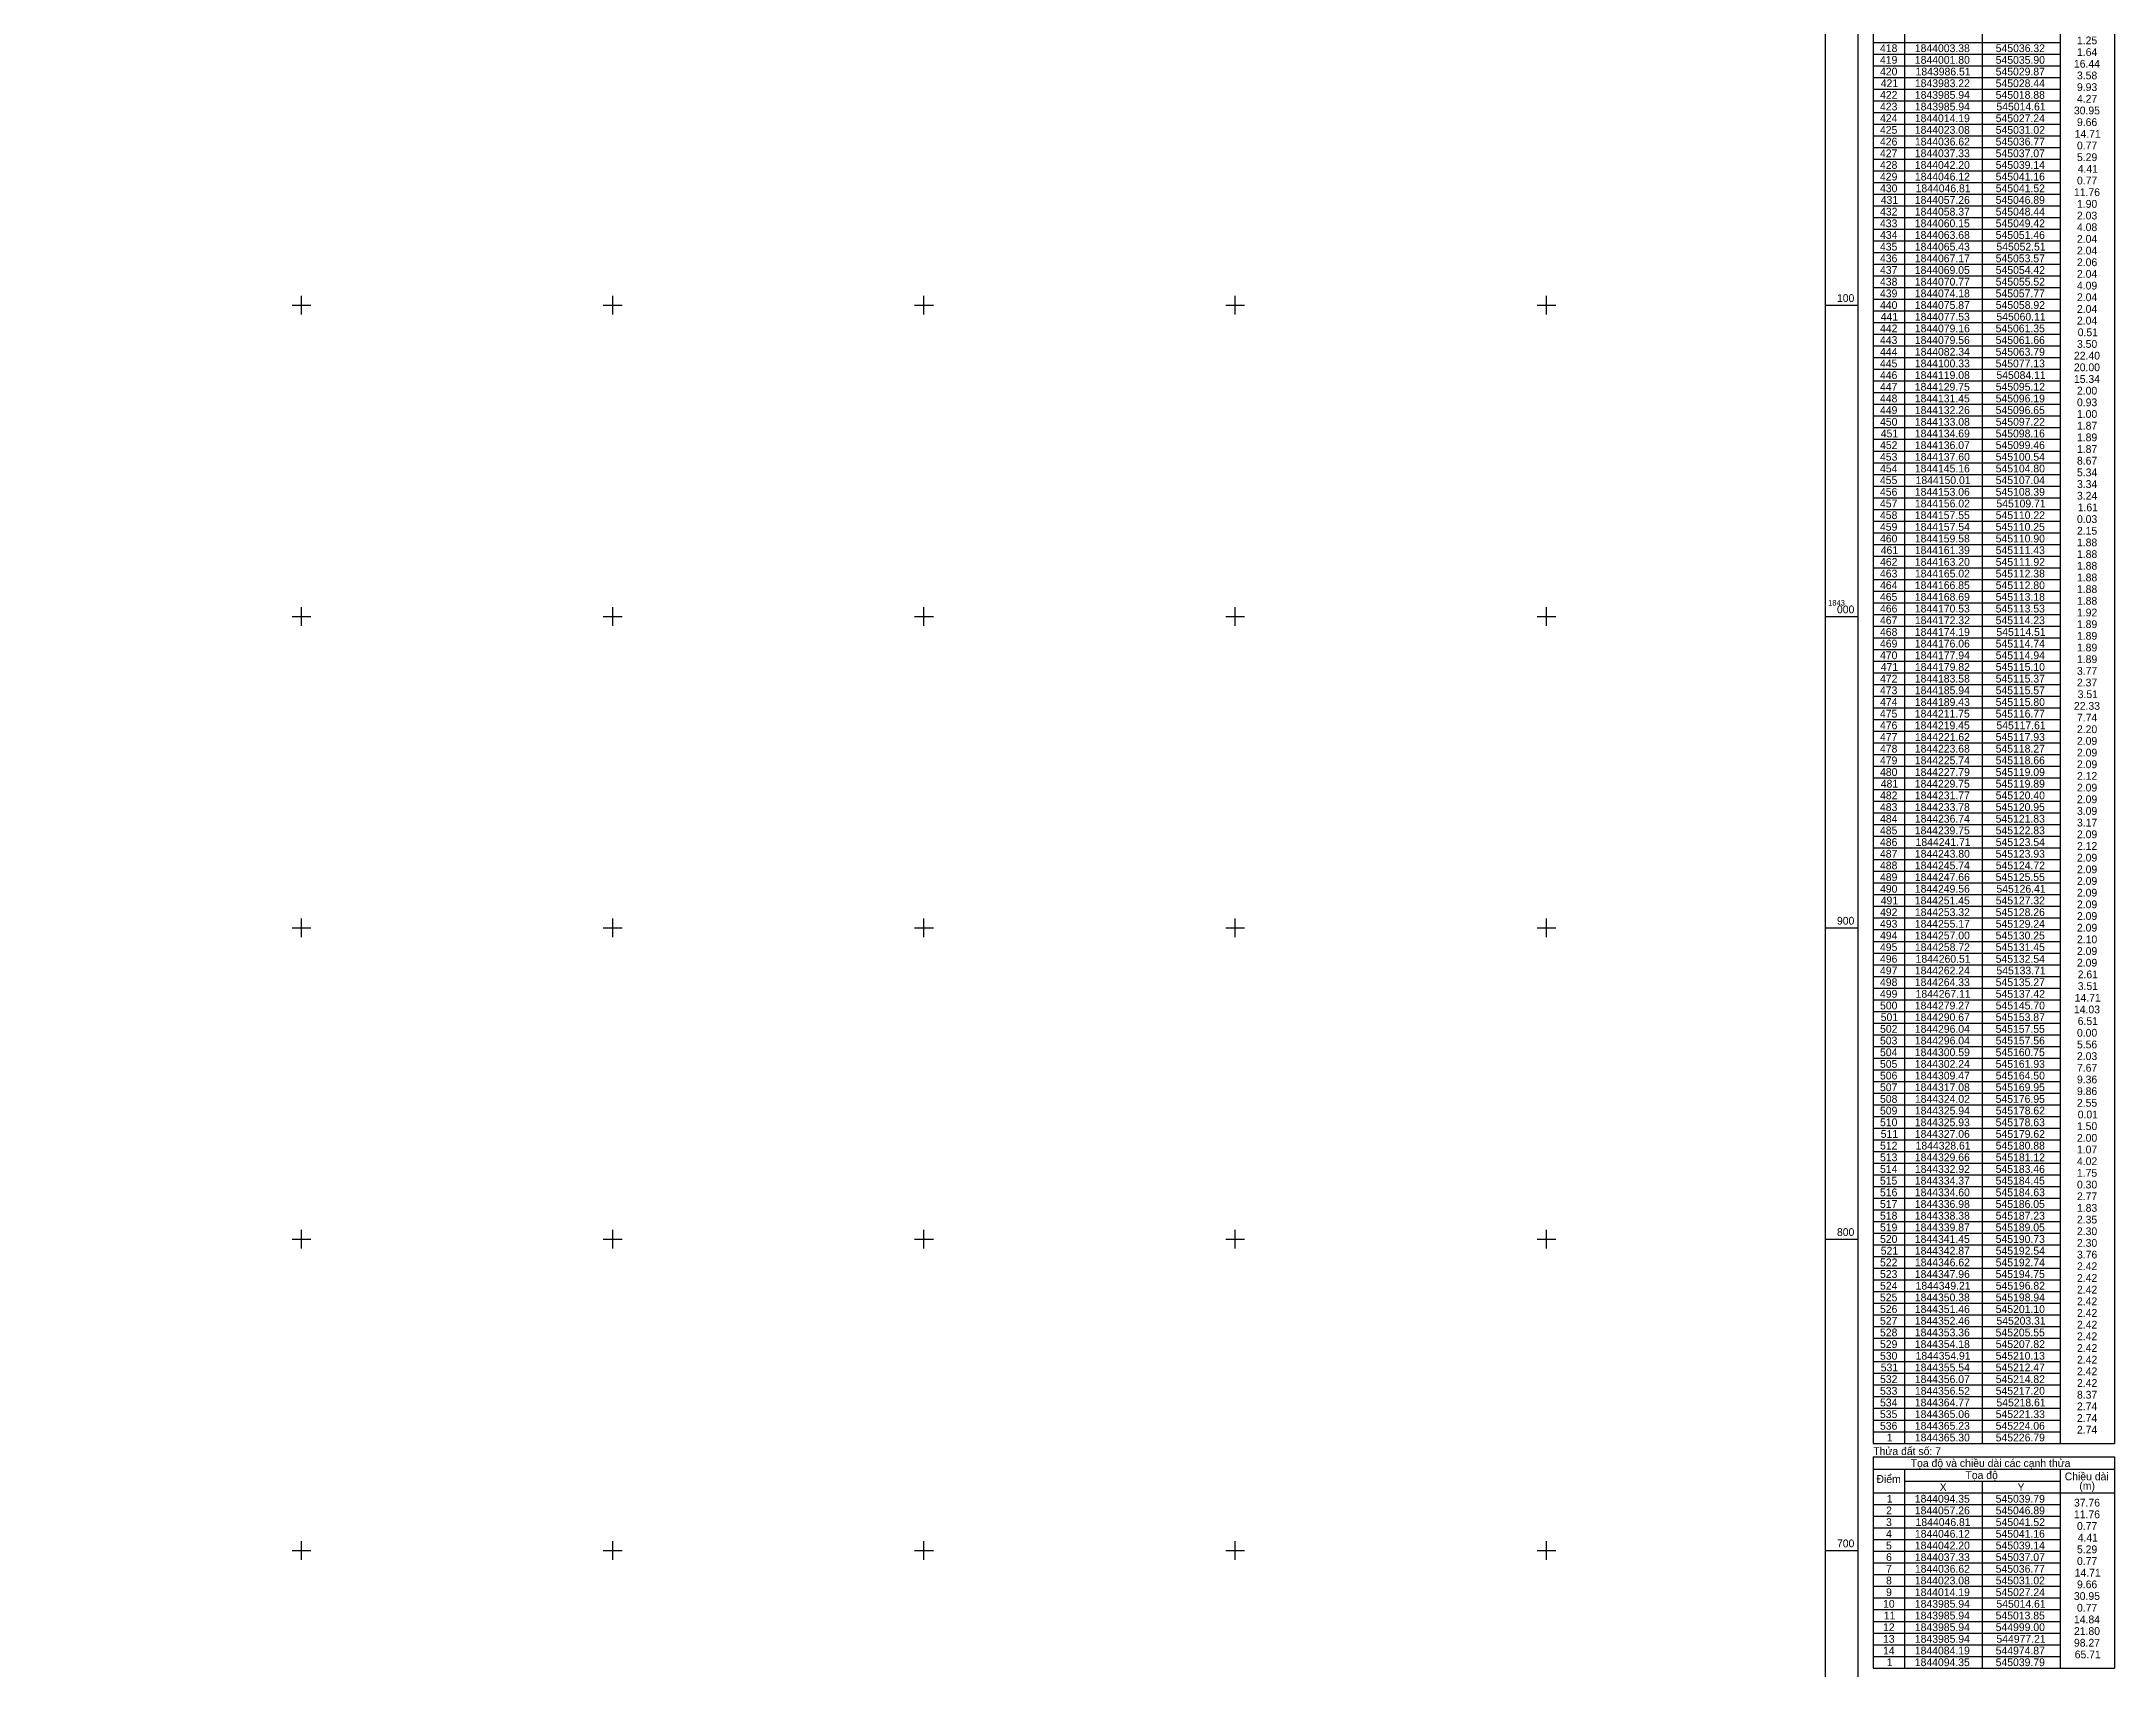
# Model space of a CAD drawing. Extents: x 542197 to 550482, y 1822129 to 1845893.
# Drawn here: x 549817 to 550482, y 1842662 to 1843185 of the extents above; entities that cross this region are included whole.
import ezdxf

# ---------------------------------------------------------------- set-up
doc = ezdxf.new("R2010")
doc.units = 0
doc.layers.add('Level 63', color=7, linetype='Continuous')

msp = doc.modelspace()

# ---------------------------------------------------------------- linework, layer by layer
at = {"layer": 'Level 63'}
for p, q in [((550404.92, 1844759.68), (550404.92, 1842734.38)), ((550414.92, 1844755.73), (550414.92, 1842734.38)), ((550464.92, 1844755.73), (550464.92, 1842734.38)), ((550482.42, 1844759.68), (550482.42, 1842734.38)), ((550439.92, 1844751.88), (550439.92, 1842734.38)), ((550404.92, 1843184.38), (550464.92, 1843184.38)), ((550404.92, 1843180.63), (550464.92, 1843180.63)), ((550404.92, 1843176.88), (550464.92, 1843176.88)), ((550404.92, 1843173.13), (550464.92, 1843173.13)), ((550404.92, 1843169.38), (550464.92, 1843169.38)), ((550404.92, 1843165.63), (550464.92, 1843165.63)), ((550404.92, 1843161.88), (550464.92, 1843161.88)), ((550404.92, 1843158.13), (550464.92, 1843158.13)), ((550404.92, 1843154.38), (550464.92, 1843154.38)), ((550404.92, 1843150.63), (550464.92, 1843150.63)), ((550404.92, 1843146.88), (550464.92, 1843146.88)), ((550404.92, 1843143.13), (550464.92, 1843143.13)), ((550404.92, 1843139.38), (550464.92, 1843139.38)), ((550404.92, 1843135.63), (550464.92, 1843135.63)), ((550404.92, 1843131.88), (550464.92, 1843131.88)), ((550404.92, 1843128.13), (550464.92, 1843128.13)), ((550404.92, 1843124.38), (550464.92, 1843124.38)), ((550404.92, 1843120.63), (550464.92, 1843120.63)), ((550404.92, 1843116.88), (550464.92, 1843116.88)), ((550404.92, 1843113.13), (550464.92, 1843113.13)), ((550404.92, 1843109.38), (550464.92, 1843109.38)), ((549900, 1843097), (549900, 1843103)), ((550000, 1843097), (550000, 1843103)), ((550100, 1843097), (550100, 1843103)), ((550200, 1843097), (550200, 1843103)), ((550300, 1843097), (550300, 1843103)), ((550404.92, 1843105.63), (550464.92, 1843105.63)), ((549897, 1843100), (549903, 1843100)), ((549997, 1843100), (550003, 1843100)), ((550097, 1843100), (550103, 1843100)), ((550197, 1843100), (550203, 1843100)), ((550297, 1843100), (550303, 1843100)), ((550389.42, 1843100), (550399.92, 1843100)), ((550404.92, 1843101.88), (550464.92, 1843101.88)), ((550404.92, 1843098.13), (550464.92, 1843098.13)), ((550404.92, 1843094.38), (550464.92, 1843094.38)), ((550404.92, 1843090.63), (550464.92, 1843090.63)), ((550404.92, 1843086.88), (550464.92, 1843086.88)), ((550404.92, 1843083.13), (550464.92, 1843083.13)), ((550404.92, 1843079.38), (550464.92, 1843079.38)), ((550404.92, 1843075.63), (550464.92, 1843075.63)), ((550404.92, 1843071.88), (550464.92, 1843071.88)), ((550404.92, 1843068.13), (550464.92, 1843068.13)), ((550404.92, 1843064.38), (550464.92, 1843064.38)), ((550404.92, 1843060.63), (550464.92, 1843060.63)), ((550404.92, 1843056.88), (550464.92, 1843056.88)), ((550404.92, 1843053.13), (550464.92, 1843053.13)), ((550404.92, 1843049.38), (550464.92, 1843049.38)), ((550404.92, 1843045.63), (550464.92, 1843045.63)), ((550404.92, 1843041.88), (550464.92, 1843041.88)), ((550404.92, 1843038.13), (550464.92, 1843038.13)), ((550404.92, 1843034.38), (550464.92, 1843034.38)), ((550404.92, 1843030.63), (550464.92, 1843030.63)), ((550404.92, 1843026.88), (550464.92, 1843026.88)), ((550404.92, 1843023.13), (550464.92, 1843023.13)), ((550404.92, 1843019.38), (550464.92, 1843019.38)), ((550404.92, 1843015.63), (550464.92, 1843015.63)), ((550404.92, 1843011.88), (550464.92, 1843011.88)), ((549900, 1842997), (549900, 1843003)), ((550000, 1842997), (550000, 1843003)), ((550100, 1842997), (550100, 1843003)), ((550200, 1842997), (550200, 1843003)), ((550300, 1842997), (550300, 1843003)), ((550404.92, 1843008.13), (550464.92, 1843008.13)), ((550404.92, 1843004.38), (550464.92, 1843004.38)), ((549897, 1843000), (549903, 1843000)), ((549997, 1843000), (550003, 1843000)), ((550097, 1843000), (550103, 1843000)), ((550197, 1843000), (550203, 1843000)), ((550297, 1843000), (550303, 1843000)), ((550389.42, 1843000), (550399.92, 1843000)), ((550404.92, 1843000.63), (550464.92, 1843000.63)), ((550404.92, 1842996.88), (550464.92, 1842996.88)), ((550404.92, 1842993.13), (550464.92, 1842993.13)), ((550404.92, 1842989.38), (550464.92, 1842989.38)), ((550404.92, 1842985.63), (550464.92, 1842985.63)), ((550404.92, 1842981.88), (550464.92, 1842981.88)), ((550404.92, 1842978.13), (550464.92, 1842978.13)), ((550404.92, 1842974.38), (550464.92, 1842974.38)), ((550404.92, 1842970.63), (550464.92, 1842970.63)), ((550404.92, 1842966.88), (550464.92, 1842966.88)), ((550404.92, 1842963.13), (550464.92, 1842963.13)), ((550404.92, 1842959.38), (550464.92, 1842959.38)), ((550404.92, 1842955.63), (550464.92, 1842955.63)), ((550404.92, 1842951.88), (550464.92, 1842951.88)), ((550404.92, 1842948.13), (550464.92, 1842948.13)), ((550404.92, 1842944.38), (550464.92, 1842944.38)), ((550404.92, 1842940.63), (550464.92, 1842940.63)), ((550404.92, 1842936.88), (550464.92, 1842936.88)), ((550404.92, 1842933.13), (550464.92, 1842933.13)), ((550404.92, 1842929.38), (550464.92, 1842929.38)), ((550404.92, 1842925.63), (550464.92, 1842925.63)), ((550404.92, 1842921.88), (550464.92, 1842921.88)), ((550404.92, 1842918.13), (550464.92, 1842918.13)), ((550404.92, 1842914.38), (550464.92, 1842914.38)), ((550404.92, 1842910.63), (550464.92, 1842910.63)), ((549900, 1842897), (549900, 1842903)), ((550000, 1842897), (550000, 1842903)), ((550100, 1842897), (550100, 1842903)), ((550200, 1842897), (550200, 1842903)), ((550300, 1842897), (550300, 1842903)), ((550404.92, 1842906.88), (550464.92, 1842906.88)), ((550404.92, 1842903.13), (550464.92, 1842903.13)), ((549897, 1842900), (549903, 1842900)), ((549997, 1842900), (550003, 1842900)), ((550097, 1842900), (550103, 1842900)), ((550197, 1842900), (550203, 1842900)), ((550297, 1842900), (550303, 1842900)), ((550389.42, 1842900), (550399.92, 1842900)), ((550404.92, 1842899.38), (550464.92, 1842899.38)), ((550404.92, 1842895.63), (550464.92, 1842895.63)), ((550404.92, 1842891.88), (550464.92, 1842891.88)), ((550404.92, 1842888.13), (550464.92, 1842888.13)), ((550404.92, 1842884.38), (550464.92, 1842884.38)), ((550404.92, 1842880.63), (550464.92, 1842880.63)), ((550404.92, 1842876.88), (550464.92, 1842876.88)), ((550404.92, 1842873.13), (550464.92, 1842873.13)), ((550404.92, 1842869.38), (550464.92, 1842869.38)), ((550404.92, 1842865.63), (550464.92, 1842865.63)), ((550404.92, 1842861.88), (550464.92, 1842861.88)), ((550404.92, 1842858.13), (550464.92, 1842858.13)), ((550404.92, 1842854.38), (550464.92, 1842854.38)), ((550404.92, 1842850.63), (550464.92, 1842850.63)), ((550404.92, 1842846.88), (550464.92, 1842846.88)), ((550404.92, 1842843.13), (550464.92, 1842843.13)), ((550404.92, 1842839.38), (550464.92, 1842839.38)), ((550404.92, 1842835.63), (550464.92, 1842835.63)), ((550404.92, 1842831.88), (550464.92, 1842831.88)), ((550404.92, 1842828.13), (550464.92, 1842828.13)), ((550404.92, 1842824.38), (550464.92, 1842824.38)), ((550404.92, 1842820.63), (550464.92, 1842820.63)), ((550404.92, 1842816.88), (550464.92, 1842816.88)), ((550404.92, 1842813.13), (550464.92, 1842813.13)), ((549900, 1842797), (549900, 1842803)), ((550000, 1842797), (550000, 1842803)), ((550100, 1842797), (550100, 1842803)), ((550200, 1842797), (550200, 1842803)), ((550300, 1842797), (550300, 1842803)), ((550404.92, 1842809.38), (550464.92, 1842809.38)), ((550404.92, 1842805.63), (550464.92, 1842805.63)), ((549897, 1842800), (549903, 1842800)), ((549997, 1842800), (550003, 1842800)), ((550097, 1842800), (550103, 1842800)), ((550197, 1842800), (550203, 1842800)), ((550297, 1842800), (550303, 1842800)), ((550389.42, 1842800), (550399.92, 1842800)), ((550404.92, 1842801.88), (550464.92, 1842801.88)), ((550404.92, 1842798.13), (550464.92, 1842798.13)), ((550404.92, 1842794.38), (550464.92, 1842794.38)), ((550404.92, 1842790.63), (550464.92, 1842790.63)), ((550404.92, 1842786.88), (550464.92, 1842786.88)), ((550404.92, 1842783.13), (550464.92, 1842783.13)), ((550404.92, 1842779.38), (550464.92, 1842779.38)), ((550404.92, 1842775.63), (550464.92, 1842775.63)), ((550404.92, 1842771.88), (550464.92, 1842771.88)), ((550404.92, 1842768.13), (550464.92, 1842768.13)), ((550404.92, 1842764.38), (550464.92, 1842764.38)), ((550404.92, 1842760.63), (550464.92, 1842760.63)), ((550404.92, 1842756.88), (550464.92, 1842756.88)), ((550404.92, 1842753.13), (550464.92, 1842753.13)), ((550404.92, 1842749.38), (550464.92, 1842749.38)), ((550404.92, 1842745.63), (550464.92, 1842745.63)), ((550404.92, 1842741.88), (550464.92, 1842741.88)), ((550404.92, 1842738.13), (550464.92, 1842738.13)), ((550404.92, 1842734.38), (550482.42, 1842734.38)), ((550404.92, 1842730.01), (550482.42, 1842730.01)), ((550404.92, 1842730.01), (550404.92, 1842662.21)), ((550482.42, 1842730.01), (550482.42, 1842662.21)), ((550404.92, 1842726.06), (550482.42, 1842726.06)), ((550414.92, 1842726.06), (550414.92, 1842662.21)), ((550464.92, 1842726.06), (550464.92, 1842662.21)), ((550404.92, 1842718.46), (550482.42, 1842718.46)), ((550414.92, 1842722.21), (550464.92, 1842722.21)), ((550439.92, 1842722.21), (550439.92, 1842662.21)), ((550404.92, 1842714.71), (550464.92, 1842714.71)), ((550404.92, 1842710.96), (550464.92, 1842710.96)), ((550404.92, 1842707.21), (550464.92, 1842707.21)), ((550404.92, 1842703.46), (550464.92, 1842703.46)), ((549897, 1842700), (549903, 1842700)), ((549900, 1842697), (549900, 1842703)), ((549997, 1842700), (550003, 1842700)), ((550000, 1842697), (550000, 1842703)), ((550097, 1842700), (550103, 1842700)), ((550100, 1842697), (550100, 1842703)), ((550197, 1842700), (550203, 1842700)), ((550200, 1842697), (550200, 1842703)), ((550297, 1842700), (550303, 1842700)), ((550300, 1842697), (550300, 1842703)), ((550389.42, 1842700), (550399.92, 1842700)), ((550404.92, 1842699.71), (550464.92, 1842699.71)), ((550404.92, 1842695.96), (550464.92, 1842695.96)), ((550404.92, 1842692.21), (550464.92, 1842692.21)), ((550404.92, 1842688.46), (550464.92, 1842688.46)), ((550404.92, 1842684.71), (550464.92, 1842684.71)), ((550404.92, 1842680.96), (550464.92, 1842680.96)), ((550404.92, 1842677.21), (550464.92, 1842677.21)), ((550404.92, 1842673.46), (550464.92, 1842673.46)), ((550404.92, 1842669.71), (550464.92, 1842669.71)), ((550404.92, 1842665.96), (550464.92, 1842665.96)), ((550404.92, 1842662.21), (550482.42, 1842662.21))]:
    msp.add_line(p, q, dxfattribs=at)
for points in [[(542202.44, 1845862.31), (550399.92, 1845862.31), (550399.92, 1839658.45), (542202.44, 1839658.45), (542202.44, 1845862.31)], [(542212.94, 1845851.81), (550389.42, 1845851.81), (550389.42, 1839668.95), (542212.94, 1839668.95), (542212.94, 1845851.81)]]:
    msp.add_lwpolyline(points, dxfattribs=at)

# ---------------------------------------------------------------- texts
for s, height, p in [('418', 2.5, (550407.08, 1843181.26)), ('1844003.38', 2.5, (550418.27, 1843181.26)), ('545036.32', 2.5, (550444.26, 1843181.26)), ('1.25', 2.5, (550470.34, 1843183.76)), ('1.64', 2.5, (550470.35, 1843180.01)), ('419', 2.5, (550407.08, 1843177.51)), ('420', 2.5, (550407.09, 1843173.76)), ('1844001.80', 2.5, (550418.28, 1843177.51)), ('1843986.51', 2.5, (550418.51, 1843173.76)), ('545035.90', 2.5, (550444.25, 1843177.51)), ('545029.87', 2.5, (550444.24, 1843173.76)), ('16.44', 2.5, (550469.38, 1843176.26)), ('421', 2.5, (550407.32, 1843170.01)), ('1843983.22', 2.5, (550418.29, 1843170.01)), ('545028.44', 2.5, (550444.25, 1843170.01)), ('3.58', 2.5, (550470.35, 1843172.51)), ('9.93', 2.5, (550470.35, 1843168.76)), ('423', 2.5, (550407.08, 1843162.51)), ('422', 2.5, (550407.1, 1843166.26)), ('1843985.94', 2.5, (550418.28, 1843166.26)), ('1843985.94', 2.5, (550418.28, 1843162.51)), ('545018.88', 2.5, (550444.24, 1843166.26)), ('545014.61', 2.5, (550444.48, 1843162.51)), ('30.95', 2.5, (550469.37, 1843161.26)), ('4.27', 2.5, (550470.35, 1843165.01)), ('425', 2.5, (550407.07, 1843155.01)), ('424', 2.5, (550407.09, 1843158.76)), ('1844014.19', 2.5, (550418.27, 1843158.76)), ('1844023.08', 2.5, (550418.27, 1843155.01)), ('545027.24', 2.5, (550444.25, 1843158.76)), ('545031.02', 2.5, (550444.26, 1843155.01)), ('14.71', 2.5, (550469.62, 1843153.76)), ('9.66', 2.5, (550470.35, 1843157.51)), ('426', 2.5, (550407.08, 1843151.26)), ('427', 2.5, (550407.08, 1843147.51)), ('1844037.33', 2.5, (550418.27, 1843147.51)), ('1844036.62', 2.5, (550418.29, 1843151.26)), ('545036.77', 2.5, (550444.24, 1843151.26)), ('545037.07', 2.5, (550444.24, 1843147.51)), ('0.77', 2.5, (550470.35, 1843150.01)), ('428', 2.5, (550407.08, 1843143.76)), ('429', 2.5, (550407.08, 1843140.01)), ('1844042.20', 2.5, (550418.28, 1843143.76)), ('1844046.12', 2.5, (550418.29, 1843140.01)), ('545039.14', 2.5, (550444.25, 1843143.76)), ('545041.16', 2.5, (550444.24, 1843140.01)), ('5.29', 2.5, (550470.35, 1843146.26)), ('4.41', 2.5, (550470.59, 1843142.51)), ('430', 2.5, (550407.09, 1843136.26)), ('1844046.81', 2.5, (550418.51, 1843136.26)), ('545041.52', 2.5, (550444.26, 1843136.26)), ('11.76', 2.5, (550469.38, 1843135.01)), ('0.77', 2.5, (550470.35, 1843138.76)), ('432', 2.5, (550407.1, 1843128.76)), ('431', 2.5, (550407.32, 1843132.51)), ('1844057.26', 2.5, (550418.27, 1843132.51)), ('1844058.37', 2.5, (550418.27, 1843128.76)), ('545046.89', 2.5, (550444.24, 1843132.51)), ('545048.44', 2.5, (550444.25, 1843128.76)), ('2.03', 2.5, (550470.35, 1843127.51)), ('1.90', 2.5, (550470.35, 1843131.26)), ('433', 2.5, (550407.08, 1843125.01)), ('434', 2.5, (550407.09, 1843121.26)), ('1844060.15', 2.5, (550418.26, 1843125.01)), ('1844063.68', 2.5, (550418.27, 1843121.26)), ('545051.46', 2.5, (550444.24, 1843121.26)), ('545049.42', 2.5, (550444.26, 1843125.01)), ('4.08', 2.5, (550470.35, 1843123.76)), ('435', 2.5, (550407.07, 1843117.51)), ('436', 2.5, (550407.08, 1843113.76)), ('1844065.43', 2.5, (550418.27, 1843117.51)), ('1844067.17', 2.5, (550418.27, 1843113.76)), ('545053.57', 2.5, (550444.24, 1843113.76)), ('545052.51', 2.5, (550444.48, 1843117.51)), ('2.04', 2.5, (550470.35, 1843120.01)), ('2.04', 2.5, (550470.35, 1843116.26)), ('437', 2.5, (550407.08, 1843110.01)), ('1844069.05', 2.5, (550418.26, 1843110.01)), ('545054.42', 2.5, (550444.26, 1843110.01)), ('2.06', 2.5, (550470.35, 1843112.51)), ('2.04', 2.5, (550470.35, 1843108.76)), ('100', 2.5, (550393.26, 1843101)), ('438', 2.5, (550407.08, 1843106.26)), ('439', 2.5, (550407.08, 1843102.51)), ('1844074.18', 2.5, (550418.27, 1843102.51)), ('1844070.77', 2.5, (550418.27, 1843106.26)), ('545057.77', 2.5, (550444.24, 1843102.51)), ('545055.52', 2.5, (550444.26, 1843106.26)), ('4.09', 2.5, (550470.35, 1843105.01)), ('2.04', 2.5, (550470.35, 1843101.26)), ('440', 2.5, (550407.09, 1843098.76)), ('441', 2.5, (550407.32, 1843095.01)), ('1844075.87', 2.5, (550418.27, 1843098.76)), ('1844077.53', 2.5, (550418.27, 1843095.01)), ('545058.92', 2.5, (550444.26, 1843098.76)), ('545060.11', 2.5, (550444.48, 1843095.01)), ('2.04', 2.5, (550470.35, 1843097.51)), ('2.04', 2.5, (550470.35, 1843093.76)), ('443', 2.5, (550407.08, 1843087.51)), ('442', 2.5, (550407.1, 1843091.26)), ('1844079.16', 2.5, (550418.27, 1843091.26)), ('1844079.56', 2.5, (550418.27, 1843087.51)), ('545061.35', 2.5, (550444.23, 1843091.26)), ('545061.66', 2.5, (550444.24, 1843087.51)), ('0.51', 2.5, (550470.59, 1843090.01)), ('444', 2.5, (550407.09, 1843083.76)), ('1844082.34', 2.5, (550418.28, 1843083.76)), ('545063.79', 2.5, (550444.24, 1843083.76)), ('22.40', 2.5, (550469.38, 1843082.51)), ('3.50', 2.5, (550470.35, 1843086.26)), ('445', 2.5, (550407.07, 1843080.01)), ('446', 2.5, (550407.08, 1843076.26)), ('1844119.08', 2.5, (550418.27, 1843076.26)), ('1844100.33', 2.5, (550418.27, 1843080.01)), ('545077.13', 2.5, (550444.24, 1843080.01)), ('545084.11', 2.5, (550444.48, 1843076.26)), ('20.00', 2.5, (550469.38, 1843078.76)), ('15.34', 2.5, (550469.38, 1843075.01)), ('447', 2.5, (550407.08, 1843072.51)), ('448', 2.5, (550407.08, 1843068.76)), ('1844129.75', 2.5, (550418.26, 1843072.51)), ('1844131.45', 2.5, (550418.26, 1843068.76)), ('545096.19', 2.5, (550444.24, 1843068.76)), ('545095.12', 2.5, (550444.26, 1843072.51)), ('0.93', 2.5, (550470.35, 1843067.51)), ('2.00', 2.5, (550470.35, 1843071.26)), ('449', 2.5, (550407.08, 1843065.01)), ('450', 2.5, (550407.09, 1843061.26)), ('1844133.08', 2.5, (550418.27, 1843061.26)), ('1844132.26', 2.5, (550418.27, 1843065.01)), ('545096.65', 2.5, (550444.23, 1843065.01)), ('545097.22', 2.5, (550444.26, 1843061.26)), ('1.00', 2.5, (550470.35, 1843063.76)), ('452', 2.5, (550407.1, 1843053.76)), ('451', 2.5, (550407.32, 1843057.51)), ('1844134.69', 2.5, (550418.27, 1843057.51)), ('1844136.07', 2.5, (550418.27, 1843053.76)), ('545098.16', 2.5, (550444.24, 1843057.51)), ('545099.46', 2.5, (550444.24, 1843053.76)), ('1.87', 2.5, (550470.35, 1843060.01)), ('1.89', 2.5, (550470.35, 1843056.26)), ('453', 2.5, (550407.08, 1843050.01)), ('1844137.60', 2.5, (550418.28, 1843050.01)), ('545100.54', 2.5, (550444.25, 1843050.01)), ('8.67', 2.5, (550470.35, 1843048.76)), ('1.87', 2.5, (550470.35, 1843052.51)), ('455', 2.5, (550407.07, 1843042.51)), ('454', 2.5, (550407.09, 1843046.26)), ('1844145.16', 2.5, (550418.27, 1843046.26)), ('1844150.01', 2.5, (550418.51, 1843042.51)), ('545104.80', 2.5, (550444.25, 1843046.26)), ('545107.04', 2.5, (550444.25, 1843042.51)), ('3.34', 2.5, (550470.35, 1843041.26)), ('5.34', 2.5, (550470.35, 1843045.01)), ('456', 2.5, (550407.08, 1843038.76)), ('457', 2.5, (550407.08, 1843035.01)), ('1844153.06', 2.5, (550418.27, 1843038.76)), ('1844156.02', 2.5, (550418.29, 1843035.01)), ('545108.39', 2.5, (550444.24, 1843038.76)), ('545109.71', 2.5, (550444.48, 1843035.01)), ('3.24', 2.5, (550470.35, 1843037.51)), ('1.61', 2.5, (550470.59, 1843033.76)), ('458', 2.5, (550407.08, 1843031.26)), ('459', 2.5, (550407.08, 1843027.51)), ('1844157.55', 2.5, (550418.26, 1843031.26)), ('1844157.54', 2.5, (550418.28, 1843027.51)), ('545110.25', 2.5, (550444.23, 1843027.51)), ('545110.22', 2.5, (550444.26, 1843031.26)), ('0.03', 2.5, (550470.35, 1843030.01)), ('460', 2.5, (550407.09, 1843023.76)), ('1844159.58', 2.5, (550418.27, 1843023.76)), ('545110.90', 2.5, (550444.25, 1843023.76)), ('2.15', 2.5, (550470.34, 1843026.26)), ('1.88', 2.5, (550470.35, 1843022.51)), ('462', 2.5, (550407.1, 1843016.26)), ('461', 2.5, (550407.32, 1843020.01)), ('1844161.39', 2.5, (550418.27, 1843020.01)), ('1844163.20', 2.5, (550418.28, 1843016.26)), ('545111.43', 2.5, (550444.24, 1843020.01)), ('545111.92', 2.5, (550444.26, 1843016.26)), ('1.88', 2.5, (550470.35, 1843018.76)), ('1.88', 2.5, (550470.35, 1843015.01)), ('463', 2.5, (550407.08, 1843012.51)), ('464', 2.5, (550407.09, 1843008.76)), ('1844166.85', 2.5, (550418.26, 1843008.76)), ('1844165.02', 2.5, (550418.29, 1843012.51)), ('545112.38', 2.5, (550444.24, 1843012.51)), ('545112.80', 2.5, (550444.25, 1843008.76)), ('1.88', 2.5, (550470.35, 1843011.26)), ('1.88', 2.5, (550470.35, 1843007.51)), ('1843', 1.75, (550390.42, 1843003.5)), ('000', 2.5, (550393.26, 1843001)), ('465', 2.5, (550407.07, 1843005.01)), ('466', 2.5, (550407.08, 1843001.26)), ('1844168.69', 2.5, (550418.27, 1843005.01)), ('1844170.53', 2.5, (550418.27, 1843001.26)), ('545113.18', 2.5, (550444.24, 1843005.01)), ('545113.53', 2.5, (550444.24, 1843001.26)), ('1.88', 2.5, (550470.35, 1843003.76)), ('467', 2.5, (550407.08, 1842997.51)), ('468', 2.5, (550407.08, 1842993.76)), ('1844174.19', 2.5, (550418.27, 1842993.76)), ('1844172.32', 2.5, (550418.29, 1842997.51)), ('545114.23', 2.5, (550444.24, 1842997.51)), ('545114.51', 2.5, (550444.48, 1842993.76)), ('1.89', 2.5, (550470.35, 1842996.26)), ('1.92', 2.5, (550470.36, 1843000.01)), ('469', 2.5, (550407.08, 1842990.01)), ('1844176.06', 2.5, (550418.27, 1842990.01)), ('545114.74', 2.5, (550444.25, 1842990.01)), ('1.89', 2.5, (550470.35, 1842992.51)), ('1.89', 2.5, (550470.35, 1842988.76)), ('470', 2.5, (550407.09, 1842986.26)), ('471', 2.5, (550407.32, 1842982.51)), ('1844177.94', 2.5, (550418.28, 1842986.26)), ('1844179.82', 2.5, (550418.29, 1842982.51)), ('545114.94', 2.5, (550444.25, 1842986.26)), ('545115.10', 2.5, (550444.25, 1842982.51)), ('3.77', 2.5, (550470.35, 1842981.26)), ('1.89', 2.5, (550470.35, 1842985.01)), ('473', 2.5, (550407.08, 1842975.01)), ('472', 2.5, (550407.1, 1842978.76)), ('1844183.58', 2.5, (550418.27, 1842978.76)), ('1844185.94', 2.5, (550418.28, 1842975.01)), ('545115.37', 2.5, (550444.24, 1842978.76)), ('545115.57', 2.5, (550444.24, 1842975.01)), ('2.37', 2.5, (550470.35, 1842977.51)), ('3.51', 2.5, (550470.59, 1842973.76)), ('475', 2.5, (550407.07, 1842967.51)), ('474', 2.5, (550407.09, 1842971.26)), ('1844211.75', 2.5, (550418.26, 1842967.51)), ('1844189.43', 2.5, (550418.27, 1842971.26)), ('545115.80', 2.5, (550444.25, 1842971.26)), ('545116.77', 2.5, (550444.24, 1842967.51)), ('22.33', 2.5, (550469.38, 1842970.01)), ('476', 2.5, (550407.08, 1842963.76)), ('1844219.45', 2.5, (550418.26, 1842963.76)), ('545117.61', 2.5, (550444.48, 1842963.76)), ('7.74', 2.5, (550470.35, 1842966.26)), ('2.20', 2.5, (550470.35, 1842962.51)), ('477', 2.5, (550407.08, 1842960.01)), ('478', 2.5, (550407.08, 1842956.26)), ('1844223.68', 2.5, (550418.27, 1842956.26)), ('1844221.62', 2.5, (550418.29, 1842960.01)), ('545117.93', 2.5, (550444.24, 1842960.01)), ('545118.27', 2.5, (550444.24, 1842956.26)), ('2.09', 2.5, (550470.35, 1842958.76)), ('2.09', 2.5, (550470.35, 1842955.01)), ('479', 2.5, (550407.08, 1842952.51)), ('480', 2.5, (550407.09, 1842948.76)), ('1844227.79', 2.5, (550418.27, 1842948.76)), ('1844225.74', 2.5, (550418.28, 1842952.51)), ('545119.09', 2.5, (550444.24, 1842948.76)), ('545118.66', 2.5, (550444.24, 1842952.51)), ('2.09', 2.5, (550470.35, 1842951.26)), ('2.12', 2.5, (550470.36, 1842947.51)), ('482', 2.5, (550407.1, 1842941.26)), ('481', 2.5, (550407.32, 1842945.01)), ('1844229.75', 2.5, (550418.26, 1842945.01)), ('1844231.77', 2.5, (550418.27, 1842941.26)), ('545119.89', 2.5, (550444.24, 1842945.01)), ('545120.40', 2.5, (550444.25, 1842941.26)), ('2.09', 2.5, (550470.35, 1842943.76)), ('483', 2.5, (550407.08, 1842937.51)), ('484', 2.5, (550407.09, 1842933.76)), ('1844233.78', 2.5, (550418.27, 1842937.51)), ('1844236.74', 2.5, (550418.28, 1842933.76)), ('545120.95', 2.5, (550444.23, 1842937.51)), ('545121.83', 2.5, (550444.24, 1842933.76)), ('3.09', 2.5, (550470.35, 1842936.26)), ('2.09', 2.5, (550470.35, 1842940.01)), ('485', 2.5, (550407.07, 1842930.01)), ('1844239.75', 2.5, (550418.26, 1842930.01)), ('545122.83', 2.5, (550444.24, 1842930.01)), ('3.17', 2.5, (550470.35, 1842932.51)), ('2.09', 2.5, (550470.35, 1842928.76)), ('486', 2.5, (550407.08, 1842926.26)), ('487', 2.5, (550407.08, 1842922.51)), ('1844243.80', 2.5, (550418.28, 1842922.51)), ('1844241.71', 2.5, (550418.51, 1842926.26)), ('545123.54', 2.5, (550444.25, 1842926.26)), ('545123.93', 2.5, (550444.24, 1842922.51)), ('2.09', 2.5, (550470.35, 1842921.26)), ('2.12', 2.5, (550470.36, 1842925.01)), ('488', 2.5, (550407.08, 1842918.76)), ('489', 2.5, (550407.08, 1842915.01)), ('1844245.74', 2.5, (550418.28, 1842918.76)), ('1844247.66', 2.5, (550418.27, 1842915.01)), ('545125.55', 2.5, (550444.23, 1842915.01)), ('545124.72', 2.5, (550444.26, 1842918.76)), ('2.09', 2.5, (550470.35, 1842917.51)), ('2.09', 2.5, (550470.35, 1842913.76)), ('490', 2.5, (550407.09, 1842911.26)), ('491', 2.5, (550407.32, 1842907.51)), ('1844251.45', 2.5, (550418.26, 1842907.51)), ('1844249.56', 2.5, (550418.27, 1842911.26)), ('545127.32', 2.5, (550444.26, 1842907.51)), ('545126.41', 2.5, (550444.48, 1842911.26)), ('2.09', 2.5, (550470.35, 1842910.01)), ('900', 2.5, (550393.26, 1842901)), ('492', 2.5, (550407.1, 1842903.76)), ('1844253.32', 2.5, (550418.29, 1842903.76)), ('545128.26', 2.5, (550444.24, 1842903.76)), ('2.09', 2.5, (550470.35, 1842906.26)), ('2.09', 2.5, (550470.35, 1842902.51)), ('493', 2.5, (550407.08, 1842900.01)), ('494', 2.5, (550407.09, 1842896.26)), ('1844255.17', 2.5, (550418.27, 1842900.01)), ('1844257.00', 2.5, (550418.28, 1842896.26)), ('545130.25', 2.5, (550444.23, 1842896.26)), ('545129.24', 2.5, (550444.25, 1842900.01)), ('2.09', 2.5, (550470.35, 1842898.76)), ('2.10', 2.5, (550470.35, 1842895.01)), ('495', 2.5, (550407.07, 1842892.51)), ('496', 2.5, (550407.08, 1842888.76)), ('1844258.72', 2.5, (550418.29, 1842892.51)), ('1844260.51', 2.5, (550418.51, 1842888.76)), ('545131.45', 2.5, (550444.23, 1842892.51)), ('545132.54', 2.5, (550444.25, 1842888.76)), ('2.09', 2.5, (550470.35, 1842891.26)), ('2.09', 2.5, (550470.35, 1842887.51)), ('497', 2.5, (550407.08, 1842885.01)), ('498', 2.5, (550407.08, 1842881.26)), ('1844262.24', 2.5, (550418.28, 1842885.01)), ('1844264.33', 2.5, (550418.27, 1842881.26)), ('545135.27', 2.5, (550444.24, 1842881.26)), ('545133.71', 2.5, (550444.48, 1842885.01)), ('2.61', 2.5, (550470.59, 1842883.76)), ('499', 2.5, (550407.08, 1842877.51)), ('500', 2.5, (550407.09, 1842873.76)), ('1844279.27', 2.5, (550418.27, 1842873.76)), ('1844267.11', 2.5, (550418.51, 1842877.51)), ('545145.70', 2.5, (550444.25, 1842873.76)), ('545137.42', 2.5, (550444.26, 1842877.51)), ('14.71', 2.5, (550469.62, 1842876.26)), ('3.51', 2.5, (550470.59, 1842880.01)), ('501', 2.5, (550407.32, 1842870.01)), ('1844290.67', 2.5, (550418.27, 1842870.01)), ('545153.87', 2.5, (550444.24, 1842870.01)), ('14.03', 2.5, (550469.38, 1842872.51)), ('6.51', 2.5, (550470.59, 1842868.76)), ('503', 2.5, (550407.08, 1842862.51)), ('502', 2.5, (550407.1, 1842866.26)), ('1844296.04', 2.5, (550418.28, 1842866.26)), ('1844296.04', 2.5, (550418.28, 1842862.51)), ('545157.55', 2.5, (550444.23, 1842866.26)), ('545157.56', 2.5, (550444.24, 1842862.51)), ('0.00', 2.5, (550470.35, 1842865.01)), ('5.56', 2.5, (550470.35, 1842861.26)), ('505', 2.5, (550407.07, 1842855.01)), ('504', 2.5, (550407.09, 1842858.76)), ('1844300.59', 2.5, (550418.27, 1842858.76)), ('1844302.24', 2.5, (550418.28, 1842855.01)), ('545160.75', 2.5, (550444.23, 1842858.76)), ('545161.93', 2.5, (550444.24, 1842855.01)), ('2.03', 2.5, (550470.35, 1842857.51)), ('7.67', 2.5, (550470.35, 1842853.76)), ('506', 2.5, (550407.08, 1842851.26)), ('507', 2.5, (550407.08, 1842847.51)), ('1844317.08', 2.5, (550418.27, 1842847.51)), ('1844309.47', 2.5, (550418.27, 1842851.26)), ('545169.95', 2.5, (550444.23, 1842847.51)), ('545164.50', 2.5, (550444.25, 1842851.26)), ('9.36', 2.5, (550470.35, 1842850.01)), ('508', 2.5, (550407.08, 1842843.76)), ('1844324.02', 2.5, (550418.29, 1842843.76)), ('545176.95', 2.5, (550444.23, 1842843.76)), ('9.86', 2.5, (550470.35, 1842846.26)), ('2.55', 2.5, (550470.34, 1842842.51)), ('509', 2.5, (550407.08, 1842840.01)), ('510', 2.5, (550407.09, 1842836.26)), ('1844325.94', 2.5, (550418.28, 1842840.01)), ('1844325.93', 2.5, (550418.27, 1842836.26)), ('545178.63', 2.5, (550444.24, 1842836.26)), ('545178.62', 2.5, (550444.26, 1842840.01)), ('1.50', 2.5, (550470.35, 1842835.01)), ('0.01', 2.5, (550470.59, 1842838.76)), ('512', 2.5, (550407.1, 1842828.76)), ('511', 2.5, (550407.32, 1842832.51)), ('1844327.06', 2.5, (550418.27, 1842832.51)), ('1844328.61', 2.5, (550418.51, 1842828.76)), ('545180.88', 2.5, (550444.24, 1842828.76)), ('545179.62', 2.5, (550444.26, 1842832.51)), ('2.00', 2.5, (550470.35, 1842831.26)), ('1.07', 2.5, (550470.35, 1842827.51)), ('513', 2.5, (550407.08, 1842825.01)), ('514', 2.5, (550407.09, 1842821.26)), ('1844329.66', 2.5, (550418.27, 1842825.01)), ('1844332.92', 2.5, (550418.29, 1842821.26)), ('545183.46', 2.5, (550444.24, 1842821.26)), ('545181.12', 2.5, (550444.26, 1842825.01)), ('4.02', 2.5, (550470.36, 1842823.76)), ('515', 2.5, (550407.07, 1842817.51)), ('516', 2.5, (550407.08, 1842813.76)), ('1844334.37', 2.5, (550418.27, 1842817.51)), ('1844334.60', 2.5, (550418.28, 1842813.76)), ('545184.45', 2.5, (550444.23, 1842817.51)), ('545184.63', 2.5, (550444.24, 1842813.76)), ('0.30', 2.5, (550470.35, 1842816.26)), ('1.75', 2.5, (550470.34, 1842820.01)), ('517', 2.5, (550407.08, 1842810.01)), ('1844336.98', 2.5, (550418.27, 1842810.01)), ('545186.05', 2.5, (550444.23, 1842810.01)), ('2.77', 2.5, (550470.35, 1842812.51)), ('1.83', 2.5, (550470.35, 1842808.76)), ('800', 2.5, (550393.26, 1842801)), ('518', 2.5, (550407.08, 1842806.26)), ('519', 2.5, (550407.08, 1842802.51)), ('1844338.38', 2.5, (550418.27, 1842806.26)), ('1844339.87', 2.5, (550418.27, 1842802.51)), ('545189.05', 2.5, (550444.23, 1842802.51)), ('545187.23', 2.5, (550444.24, 1842806.26)), ('2.35', 2.5, (550470.34, 1842805.01)), ('2.30', 2.5, (550470.35, 1842801.26)), ('520', 2.5, (550407.09, 1842798.76)), ('521', 2.5, (550407.32, 1842795.01)), ('1844341.45', 2.5, (550418.26, 1842798.76)), ('1844342.87', 2.5, (550418.27, 1842795.01)), ('545190.73', 2.5, (550444.24, 1842798.76)), ('545192.54', 2.5, (550444.25, 1842795.01)), ('3.76', 2.5, (550470.35, 1842793.76)), ('2.30', 2.5, (550470.35, 1842797.51)), ('523', 2.5, (550407.08, 1842787.51)), ('522', 2.5, (550407.1, 1842791.26)), ('1844347.96', 2.5, (550418.27, 1842787.51)), ('1844346.62', 2.5, (550418.29, 1842791.26)), ('545194.75', 2.5, (550444.23, 1842787.51)), ('545192.74', 2.5, (550444.25, 1842791.26)), ('2.42', 2.5, (550470.36, 1842790.01)), ('524', 2.5, (550407.09, 1842783.76)), ('1844349.21', 2.5, (550418.51, 1842783.76)), ('545196.82', 2.5, (550444.26, 1842783.76)), ('2.42', 2.5, (550470.36, 1842786.26)), ('2.42', 2.5, (550470.36, 1842782.51)), ('525', 2.5, (550407.07, 1842780.01)), ('526', 2.5, (550407.08, 1842776.26)), ('1844350.38', 2.5, (550418.27, 1842780.01)), ('1844351.46', 2.5, (550418.27, 1842776.26)), ('545198.94', 2.5, (550444.25, 1842780.01)), ('545201.10', 2.5, (550444.25, 1842776.26)), ('2.42', 2.5, (550470.36, 1842778.76)), ('2.42', 2.5, (550470.36, 1842775.01)), ('528', 2.5, (550407.08, 1842768.76)), ('527', 2.5, (550407.08, 1842772.51)), ('1844352.46', 2.5, (550418.27, 1842772.51)), ('1844353.36', 2.5, (550418.27, 1842768.76)), ('545205.55', 2.5, (550444.23, 1842768.76)), ('545203.31', 2.5, (550444.48, 1842772.51)), ('2.42', 2.5, (550470.36, 1842771.26)), ('2.42', 2.5, (550470.36, 1842767.51)), ('529', 2.5, (550407.08, 1842765.01)), ('530', 2.5, (550407.09, 1842761.26)), ('1844354.18', 2.5, (550418.27, 1842765.01)), ('1844354.91', 2.5, (550418.51, 1842761.26)), ('545210.13', 2.5, (550444.24, 1842761.26)), ('545207.82', 2.5, (550444.26, 1842765.01)), ('2.42', 2.5, (550470.36, 1842763.76)), ('531', 2.5, (550407.32, 1842757.51)), ('1844355.54', 2.5, (550418.28, 1842757.51)), ('545212.47', 2.5, (550444.24, 1842757.51)), ('2.42', 2.5, (550470.36, 1842760.01)), ('2.42', 2.5, (550470.36, 1842756.26)), ('533', 2.5, (550407.08, 1842750.01)), ('532', 2.5, (550407.1, 1842753.76)), ('1844356.07', 2.5, (550418.27, 1842753.76)), ('1844356.52', 2.5, (550418.29, 1842750.01)), ('545217.20', 2.5, (550444.25, 1842750.01)), ('545214.82', 2.5, (550444.26, 1842753.76)), ('8.37', 2.5, (550470.35, 1842748.76)), ('2.42', 2.5, (550470.36, 1842752.51)), ('535', 2.5, (550407.07, 1842742.51)), ('534', 2.5, (550407.09, 1842746.26)), ('1844364.77', 2.5, (550418.27, 1842746.26)), ('1844365.06', 2.5, (550418.27, 1842742.51)), ('545221.33', 2.5, (550444.24, 1842742.51)), ('545218.61', 2.5, (550444.48, 1842746.26)), ('2.74', 2.5, (550470.35, 1842745.01)), ('2.74', 2.5, (550470.35, 1842741.26)), ('536', 2.5, (550407.08, 1842738.76)), ('1', 2.5, (550409.27, 1842735.01)), ('1844365.23', 2.5, (550418.27, 1842738.76)), ('1844365.30', 2.5, (550418.28, 1842735.01)), ('545226.79', 2.5, (550444.24, 1842735.01)), ('545224.06', 2.5, (550444.24, 1842738.76)), ('2.74', 2.5, (550470.35, 1842737.51)), ('Thửa đất số: 7', 2.5, (550404.92, 1842730.63)), ('Điểm', 2.5, (550405.95, 1842721.68)), ('Tọa độ và chiều dài các cạnh thửa', 2.5, (550416.95, 1842726.78)), ('Tọa độ', 2.5, (550434.54, 1842722.93)), ('Chiều dài', 2.5, (550466.41, 1842722.51)), ('1', 2.5, (550409.27, 1842715.33)), ('1844094.35', 2.5, (550418.26, 1842715.33)), ('X', 2.5, (550426.26, 1842719.08)), ('545039.79', 2.5, (550444.24, 1842715.33)), ('Y', 2.5, (550451.26, 1842719.08)), ('37.76', 2.5, (550469.38, 1842714.08)), ('(m)', 2.5, (550471.11, 1842719.5)), ('3', 2.5, (550409.02, 1842707.83)), ('2', 2.5, (550409.04, 1842711.58)), ('1844057.26', 2.5, (550418.27, 1842711.58)), ('1844046.81', 2.5, (550418.51, 1842707.83)), ('545046.89', 2.5, (550444.24, 1842711.58)), ('545041.52', 2.5, (550444.26, 1842707.83)), ('11.76', 2.5, (550469.38, 1842710.33)), ('700', 2.5, (550393.26, 1842701)), ('4', 2.5, (550409.03, 1842704.08)), ('1844046.12', 2.5, (550418.29, 1842704.08)), ('545041.16', 2.5, (550444.24, 1842704.08)), ('0.77', 2.5, (550470.35, 1842706.58)), ('4.41', 2.5, (550470.59, 1842702.83)), ('5', 2.5, (550409.01, 1842700.33)), ('6', 2.5, (550409.02, 1842696.58)), ('1844042.20', 2.5, (550418.28, 1842700.33)), ('1844037.33', 2.5, (550418.27, 1842696.58)), ('545039.14', 2.5, (550444.25, 1842700.33)), ('545037.07', 2.5, (550444.24, 1842696.58)), ('5.29', 2.5, (550470.35, 1842699.08)), ('0.77', 2.5, (550470.35, 1842695.33)), ('8', 2.5, (550409.02, 1842689.08)), ('7', 2.5, (550409.02, 1842692.83)), ('1844023.08', 2.5, (550418.27, 1842689.08)), ('1844036.62', 2.5, (550418.29, 1842692.83)), ('545036.77', 2.5, (550444.24, 1842692.83)), ('545031.02', 2.5, (550444.26, 1842689.08)), ('14.71', 2.5, (550469.62, 1842691.58)), ('9.66', 2.5, (550470.35, 1842687.83)), ('10', 2.5, (550408.06, 1842681.58)), ('9', 2.5, (550409.02, 1842685.33)), ('1844014.19', 2.5, (550418.27, 1842685.33)), ('1843985.94', 2.5, (550418.28, 1842681.58)), ('545027.24', 2.5, (550444.25, 1842685.33)), ('545014.61', 2.5, (550444.48, 1842681.58)), ('30.95', 2.5, (550469.37, 1842684.08)), ('12', 2.5, (550408.07, 1842674.08)), ('11', 2.5, (550408.29, 1842677.83)), ('1843985.94', 2.5, (550418.28, 1842677.83)), ('1843985.94', 2.5, (550418.28, 1842674.08)), ('545013.85', 2.5, (550444.23, 1842677.83)), ('544999.00', 2.5, (550444.25, 1842674.08)), ('14.84', 2.5, (550469.38, 1842676.58)), ('0.77', 2.5, (550470.35, 1842680.33)), ('13', 2.5, (550408.05, 1842670.33)), ('1843985.94', 2.5, (550418.28, 1842670.33)), ('544977.21', 2.5, (550444.48, 1842670.33)), ('98.27', 2.5, (550469.38, 1842669.08)), ('21.80', 2.5, (550469.38, 1842672.83)), ('14', 2.5, (550408.06, 1842666.58)), ('1', 2.5, (550409.27, 1842662.83)), ('1844084.19', 2.5, (550418.27, 1842666.58)), ('1844094.35', 2.5, (550418.26, 1842662.83)), ('545039.79', 2.5, (550444.24, 1842662.83)), ('544974.87', 2.5, (550444.24, 1842666.58)), ('65.71', 2.5, (550469.62, 1842665.33))]:
    msp.add_text(s, height=height, dxfattribs=at).set_placement(p)

doc.saveas('drawing.dxf')
